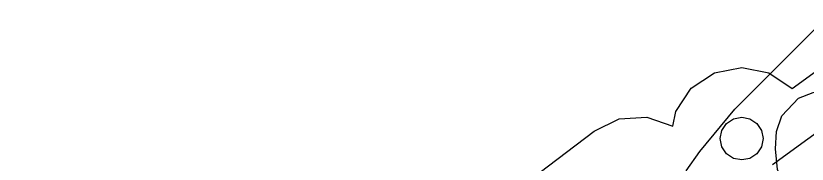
# Model space of a CAD drawing. Header units: metres. Extents: x 8738 to 9560, y -8972 to -7699.
# Drawn here: x 9063.2 to 9118.7, y -8008.3 to -7997.9 of the extents above; entities that cross this region are included whole.
import ezdxf

# ---------------------------------------------------------------- set-up
doc = ezdxf.new("R2010")
doc.units = ezdxf.units.M
doc.layers.add('AI_GREENING_EXCLUSIONS', color=1, linetype='Continuous')

msp = doc.modelspace()

# ---------------------------------------------------------------- linework, layer by layer
at = {"layer": 'AI_GREENING_EXCLUSIONS'}
for points in [[(9116.273, -8008.3), (9130.611, -7997.862)], [(9110.235, -8008.742), (9111.172, -8007.392), (9113.647, -8004.417), (9119.566, -7998.465)], [(9063.247, -8036.78), (9103.775, -8005.955), (9105.53, -8005.104), (9107.478, -8004.989), (9109.288, -8005.617), (9109.496, -8004.572), (9110.58, -8002.949), (9112.202, -8001.866), (9114.116, -8001.485), (9116.029, -8001.866), (9117.659, -8002.961), (9122.25, -7999.619)]]:
    msp.add_lwpolyline(points, dxfattribs=at)
for points in [[(9121.175, -8003.574), (9122.399, -8004.732), (9122.845, -8005.807), (9122.979, -8007.024), (9122.901, -8008.569), (9122.432, -8009.734), (9121.509, -8010.656), (9120.344, -8011.126), (9119.157, -8011.126), (9117.992, -8010.656), (9117.07, -8009.734), (9116.616, -8008.651), (9116.483, -8007.197), (9116.552, -8005.975), (9116.94, -8004.877), (9118.101, -8003.655), (9119.131, -8003.248), (9120.125, -8003.222), (9121.175, -8003.574)], [(9114.69, -8007.871), (9114.116, -8007.985), (9113.542, -8007.871), (9113.055, -8007.546), (9112.73, -8007.059), (9112.616, -8006.485), (9112.73, -8005.911), (9113.055, -8005.424), (9113.542, -8005.099), (9114.116, -8004.985), (9114.69, -8005.099), (9115.176, -8005.424), (9115.501, -8005.911), (9115.616, -8006.485), (9115.501, -8007.059), (9115.176, -8007.546), (9114.69, -8007.871)]]:
    msp.add_lwpolyline(points, close=True, dxfattribs=at)

doc.saveas('drawing.dxf')
